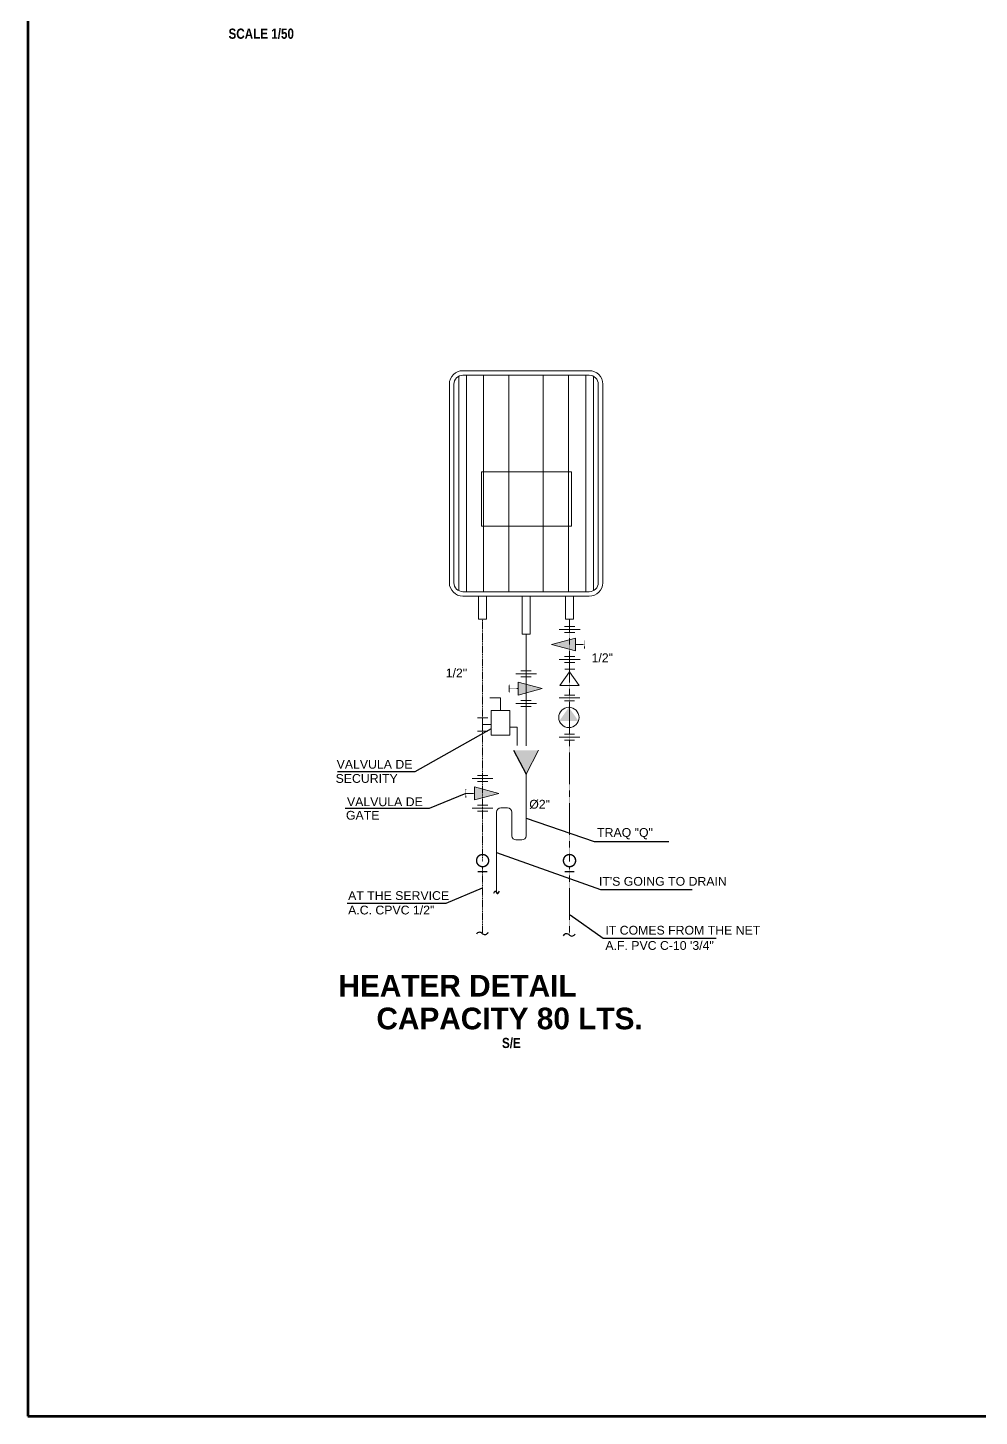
# Model space of a CAD drawing. Header units: millimetres. Extents: x -249630 to 95394, y -188036 to 109963.
# Drawn here: x -249630 to -229068, y -145944 to -115931 of the extents above; entities that cross this region are included whole.
import ezdxf

# ---------------------------------------------------------------- set-up
doc = ezdxf.new("R2010")
doc.units = ezdxf.units.MM
for name, pattern in [('2PUNTOS-RAYA', [1.3, 1, -0.1, 0, -0.1, 0, -0.1]), ('ACAD_ISO05W100', [34, 24, -3, 0.5, -3, 0.5, -3]), ('CONTINUA', [0]), ('DASHDOT', [1, 0.5, -0.25, 0, -0.25]), ('HIDDEN2', [4.7625, 3.175, -1.5875]), ('PUNTO-RAYA', [1.2, 1, -0.1, 0, -0.1])]:
    doc.linetypes.add(name, pattern=pattern)
for name, color, linetype, lineweight in [('0-MOBIL', 3, 'CONTINUA', 9), ('Acces.Desag.', 4, 'Continuous', 9), ('Accesorios', 2, 'Continuous', 9), ('desague', 6, 'Continuous', 9), ('Fino', 1, 'Continuous', 9), ('Grueso', 6, 'Continuous', 9), ('MUROS', 6, 'Continuous', 60), ('T-Agua', 4, 'PUNTO-RAYA', 9), ('T-Agua Caliente', 4, '2PUNTOS-RAYA', 9)]:
    doc.layers.add(name, color=color, linetype=linetype, lineweight=lineweight)
for name, color, linetype in [('AGUACALIENTE', 4, 'ACAD_ISO05W100'), ('DESAGUE4', 3, 'Continuous'), ('TEXTOS', 11, 'Continuous'), ('TITULOS', 180, 'Continuous')]:
    doc.layers.add(name, color=color, linetype=linetype)
doc.styles.add('DESCRIPCION(E)', font='swisscbi.ttf', dxfattribs={"width": 1.1, "oblique": 15, "height": 0.15})
doc.styles.add('LUNA', font='arial.ttf', dxfattribs={"height": 0.09})
doc.styles.add('ST2', font='arial.ttf')
doc.styles.add('TITULOS(E)', font='swisscbi.ttf', dxfattribs={"oblique": 15, "height": 0.23})
doc.dimstyles.new('Joel-Dim C', dxfattribs={"dimscale": 0.5, "dimtxt": 0.12, "dimasz": 0.18, "dimexe": 0.18, "dimexo": 0.0625, "dimgap": 0.09, "dimtad": 2, "dimtih": 1, "dimtoh": 1, "dimzin": 4, "dimdsep": 46, "dimtxsty": 'LUNA', "dimblk": 'ARCHTICK', "dimcen": 0.09, "dimclrd": 256, "dimclre": 256, "dimclrt": 2, "dimadec": 0, "dimazin": 0, "dimtfac": 1, "dimtofl": 0, "dimtmove": 0, "dimatfit": 3, "dimldrblk": 'ARCHTICK', "dimfxl": 1, "dimtolj": 1, "dimtzin": 0, "dimarcsym": 0})

# ---------------------------------------------------------------- blocks, each defined once
blk = doc.blocks.new('A')
at = {"color": 3}
blk.add_line((0.06, 0.025), (0.06, -0.025), dxfattribs=at)
at = {"color": 5, "const_width": 0.00759}
for points in [[(-0.0329, 0, -0.99906), (0.0329, 0, -0.414214)], [(-0.0329, 0, 0.99906), (0.0329, 0, 0.414214)]]:
    blk.add_lwpolyline(points, format="xyb", dxfattribs=at)
blk = doc.blocks.new('T')
at = {"color": 2, "linetype": 'ByBlock', "ltscale": 0.01}
for centre, radius, start, end in [((-0.025, -0.028), 0.0374, 48.5157, 160.8399), ((0.031, 0.025), 0.0401, 218.5166, 332.6566)]:
    blk.add_arc(centre, radius, start, end, dxfattribs=at)

msp = doc.modelspace()

# ---------------------------------------------------------------- hatches: boundary and pattern name
at = {"layer": 'Acces.Desag.', "linetype": 'DASHDOT', "lineweight": 0, "ltscale": 0.15}
for points in [[(-237792.026, -129401.327), (-237792.026, -129124.356), (-238312.808, -129262.841)], [(-239035.192, -130354.742), (-239035.192, -130077.771), (-238514.411, -130216.257)], [(-239974.194, -132618.48), (-239974.194, -132341.508), (-239453.412, -132479.994)]]:
    msp.add_hatch(color=256, dxfattribs=at).paths.add_polyline_path(points)
at = {"layer": 'Acces.Desag.', "linetype": 'Continuous', "lineweight": 0, "ltscale": 0.15}
for points in [[(-237730.424, -130915.366), (-237936.532, -130620.7), (-238142.498, -130915.438)], [(-239131.568, -131549.281), (-238861.568, -132064.659), (-238591.568, -131549.281)]]:
    msp.add_hatch(color=256, dxfattribs=at).paths.add_polyline_path(points)

# ---------------------------------------------------------------- linework, layer by layer
at = {"layer": '0-MOBIL'}
msp.add_lwpolyline([(-240519.068, -123636.251), (-240519.068, -127926.251, 0.414213562), (-240226.568, -128218.751), (-237496.568, -128218.751, 0.414213562), (-237204.068, -127926.251), (-237204.068, -123636.251, 0.414213562), (-237496.568, -123343.751), (-240226.568, -123343.751, 0.414213562)], format="xyb", close=True, dxfattribs=at)
at = {"layer": 'Acces.Desag.', "color": 3, "linetype": 'Continuous', "lineweight": 0, "ltscale": 0.15}
for p, q in [((-238143.584, -128940.623), (-237695.634, -128940.623)), ((-238029.444, -128875.931), (-237809.775, -128875.931)), ((-238029.444, -129005.316), (-237809.775, -129005.316)), ((-238143.584, -129585.059), (-237695.634, -129585.059)), ((-238029.444, -129520.367), (-237809.775, -129520.367)), ((-238029.444, -129649.752), (-237809.775, -129649.752)), ((-238637.593, -129894.039), (-239085.543, -129894.039)), ((-238751.733, -129829.346), (-238971.403, -129829.346)), ((-238026.873, -129796.065), (-237807.203, -129796.065)), ((-238751.733, -129958.731), (-238971.403, -129958.731)), ((-238637.593, -130538.475), (-239085.543, -130538.475)), ((-238751.733, -130473.782), (-238971.403, -130473.782)), ((-238146.542, -130418.927), (-237698.592, -130418.927)), ((-238032.402, -130354.235), (-237812.732, -130354.235)), ((-238032.402, -130483.619), (-237812.732, -130483.619)), ((-238026.873, -130354.235), (-237807.203, -130354.235)), ((-239690.735, -130845.112), (-239910.404, -130845.112)), ((-239800.569, -130845.112), (-239800.569, -131138.98)), ((-238751.733, -130603.167), (-238971.403, -130603.167)), ((-239690.735, -131138.98), (-239910.404, -131138.98)), ((-239613.264, -130992.046), (-239800.569, -130992.046)), ((-239613.264, -130882.212), (-239613.264, -131101.881)), ((-238146.542, -131264.019), (-237698.592, -131264.019)), ((-238032.402, -131199.327), (-237812.732, -131199.327)), ((-238032.402, -131328.712), (-237812.732, -131328.712)), ((-239576.594, -132157.776), (-240024.544, -132157.776)), ((-239690.735, -132093.084), (-239910.404, -132093.084)), ((-239690.735, -132222.468), (-239910.404, -132222.468)), ((-239576.594, -132802.212), (-240024.544, -132802.212)), ((-239690.735, -132737.519), (-239910.404, -132737.519)), ((-239690.735, -132866.904), (-239910.404, -132866.904))]:
    msp.add_line(p, q, dxfattribs=at)
at = {"layer": 'Acces.Desag.', "linetype": 'Continuous', "lineweight": 0, "ltscale": 0.15}
for p, q in [((-237792.026, -129124.356), (-238312.808, -129262.841)), ((-238312.808, -129262.841), (-237792.026, -129401.327)), ((-237792.026, -129401.327), (-237792.026, -129124.356)), ((-237922.586, -129852.048), (-238128.604, -130146.75)), ((-237716.53, -130146.75), (-237922.586, -129852.048)), ((-239035.192, -130354.742), (-239035.192, -130077.771)), ((-239035.192, -130077.771), (-238514.411, -130216.257)), ((-238514.411, -130216.257), (-239035.192, -130354.742)), ((-238128.604, -130146.75), (-237716.53, -130146.75)), ((-238591.568, -131549.281), (-238861.568, -132064.659)), ((-239974.194, -132618.48), (-239974.194, -132341.508)), ((-239974.194, -132341.508), (-239453.412, -132479.994)), ((-239453.412, -132479.994), (-239974.194, -132618.48))]:
    msp.add_line(p, q, dxfattribs=at)
at = {"layer": 'Acces.Desag.', "linetype": 'DASHDOT', "lineweight": 0, "ltscale": 0.15}
for p, q in [((-237792.026, -129262.841), (-237601.447, -129262.841)), ((-237601.447, -129173.343), (-237601.447, -129352.339)), ((-239225.772, -130126.759), (-239225.772, -130305.754)), ((-239035.192, -130216.257), (-239225.772, -130216.257)), ((-240164.773, -132390.496), (-240164.773, -132569.492)), ((-239974.194, -132479.994), (-240164.773, -132479.994))]:
    msp.add_line(p, q, dxfattribs=at)
at = {"layer": 'Acces.Desag.', "ltscale": 0.02}
msp.add_circle((-237936.474, -130840.075), 219.375, dxfattribs=at)
at = {"layer": 'Accesorios'}
for p, q in [((-240421.568, -123636.251), (-240421.568, -127926.251)), ((-237496.568, -123441.251), (-240226.568, -123441.251)), ((-237301.568, -127926.251), (-237301.568, -123636.251)), ((-237882.845, -125529.48), (-239824.234, -125529.48)), ((-239824.234, -125529.48), (-239824.234, -126708.024)), ((-237882.845, -126708.024), (-237882.845, -125529.48)), ((-239824.234, -126708.024), (-237882.845, -126708.024)), ((-240226.568, -128121.251), (-237496.568, -128121.251)), ((-239887.126, -128218.751), (-239887.126, -128718.213)), ((-239714.012, -128218.751), (-239887.126, -128218.751)), ((-239714.012, -128718.213), (-239714.012, -128218.751)), ((-238948.125, -128218.751), (-238948.125, -129038.932)), ((-238775.011, -128218.751), (-238948.125, -128218.751)), ((-238775.011, -129038.932), (-238775.011, -128218.751)), ((-237836.01, -128218.751), (-238009.124, -128218.751)), ((-238009.124, -128218.751), (-238009.124, -128718.213)), ((-237836.01, -128718.213), (-237836.01, -128218.751)), ((-239887.126, -128718.213), (-239714.012, -128718.213)), ((-238009.124, -128718.213), (-237836.01, -128718.213)), ((-238948.125, -129038.932), (-238775.011, -129038.932)), ((-239411.41, -130413.95), (-239641.143, -130413.95)), ((-239411.41, -130690.783), (-239411.41, -130413.95)), ((-239613.264, -130690.783), (-239209.555, -130690.783)), ((-239613.264, -131224.449), (-239613.264, -130690.783)), ((-239209.555, -130690.783), (-239209.555, -131224.449)), ((-239055.409, -131049.517), (-239209.555, -131049.517)), ((-239055.409, -131447.619), (-239055.409, -131049.517)), ((-239209.555, -131224.449), (-239613.264, -131224.449))]:
    msp.add_line(p, q, dxfattribs=at)
for centre, start, end in [((-240226.568, -123636.251), 90, 180), ((-237496.568, -123636.251), 0, 90), ((-240226.568, -127926.251), 180, 270), ((-237496.568, -127926.251), 270, 0)]:
    msp.add_arc(centre, 195, start, end, dxfattribs=at)
at = {"layer": 'AGUACALIENTE', "color": 7, "linetype": 'Continuous'}
msp.add_line((-239131.568, -131549.281), (-238861.568, -132064.659), dxfattribs=at)
at = {"layer": 'desague', "linetype": 'Continuous'}
for p, q in [((-238861.568, -132064.659), (-238861.568, -133396.803)), ((-239259.574, -132795.896), (-239407.323, -132795.896)), ((-239169.574, -133396.803), (-239169.574, -132885.896)), ((-238951.568, -133486.803), (-239079.574, -133486.803))]:
    msp.add_line(p, q, dxfattribs=at)
at = {"layer": 'desague', "linetype": 'HIDDEN2'}
msp.add_line((-239497.323, -132885.896), (-239497.323, -134632.477), dxfattribs=at)
at = {"layer": 'desague', "linetype": 'Continuous'}
for centre, start, end in [((-239407.323, -132885.896), 90, 180), ((-239259.574, -132885.896), 0, 90), ((-239079.574, -133396.803), 180, 270), ((-238951.568, -133396.803), 270, 0)]:
    msp.add_arc(centre, 90, start, end, dxfattribs=at)
at = {"layer": 'DESAGUE4', "color": 7, "linetype": 'Continuous'}
msp.add_spline([(-239561.489, -134639.279), (-239525.492, -134595.312), (-239485.496, -134644.608), (-239438.834, -134597.976)], degree=3, dxfattribs=at)
at = {"layer": 'Fino', "color": 126}
for p, q in [((-240318.036, -123464.034), (-240318.036, -128098.468)), ((-240152.245, -123441.251), (-240152.245, -128121.251)), ((-239778.151, -123441.251), (-239778.151, -128121.251)), ((-239234.014, -123441.251), (-239234.014, -128121.251)), ((-238489.122, -123441.251), (-238489.122, -128121.251)), ((-237944.985, -123441.251), (-237944.985, -128121.251)), ((-237570.891, -123441.251), (-237570.891, -128121.251)), ((-237405.1, -123464.034), (-237405.1, -128098.468))]:
    msp.add_line(p, q, dxfattribs=at)
at = {"layer": 'Grueso'}
msp.add_line((-238861.568, -129038.932), (-238861.568, -131449.941), dxfattribs=at)
at = {"layer": 'MUROS'}
msp.add_lwpolyline([(-249630.425, -145944.07), (-159500.61, -145944.07), (-159500.61, -85944.07), (-249630.425, -85944.07)], close=True, dxfattribs=at)
at = {"layer": 'T-Agua', "color": 6, "ltscale": 0.5}
for p, q in [((-237922.567, -128718.213), (-237922.567, -133954.449)), ((-237922.567, -134053.954), (-237922.567, -135537.66))]:
    msp.add_line(p, q, dxfattribs=at)
at = {"layer": 'T-Agua Caliente', "color": 6, "ltscale": 0.5}
for p, q in [((-239800.569, -133954.449), (-239800.569, -128718.213)), ((-239800.569, -135513.654), (-239800.569, -134053.954))]:
    msp.add_line(p, q, dxfattribs=at)

# ---------------------------------------------------------------- block references
at = {"ltscale": 0.1}
for name, p, xscale, yscale, zscale, rotation in [('A', (-239800.569, -133933.954), 4000, 4000, 4000, 270), ('A', (-237922.567, -133933.954), 4000, 4000, 4000, 270), ('T', (-239800.591, -135513.845), 2000, 2000, 2000, 180), ('T', (-237923.171, -135545.224), 2000, 2000, 2000, 180)]:
    msp.add_blockref(name, p, dxfattribs=dict(at, xscale=xscale, yscale=yscale, zscale=zscale, rotation=rotation))

# ---------------------------------------------------------------- texts
at = {"color": 3, "style": 'ST2'}
for s, p in [('1/2"', (-237445.478, -129644.597)), ('1/2"', (-240598.474, -129973.82)), ('VALVULA DE ', (-242955.098, -131946.872)), ('SECURITY', (-242977.384, -132252.986)), ('VALVULA DE ', (-242731.711, -132756.631)), ('%%C2"', (-238792.129, -132810.365)), ('GATE', (-242753.997, -133049.369)), ('TRAQ "Q"', (-237326.024, -133421.044)), ("IT'S GOING TO DRAIN", (-237287.059, -134477.045)), ('AT THE SERVICE ', (-242707.328, -134785.037)), ('A.C. CPVC 1/2" ', (-242707.328, -135097.262)), ('IT COMES FROM THE NET ', (-237147.277, -135533.899)), ('A.F. PVC C-10 \'3/4" ', (-237147.277, -135863.285))]:
    msp.add_text(s, height=190, dxfattribs=at).set_placement(p)
at = {"layer": 'TEXTOS', "linetype": 'ByBlock', "style": 'DESCRIPCION(E)'}
for s, p in [('SCALE 1/50', (-245292.55, -116168.906)), ('S/E', (-239381.745, -137985.317))]:
    msp.add_text(s, height=220, dxfattribs=at).set_placement(p)
at = {"layer": 'TITULOS', "linetype": 'ByBlock', "style": 'TITULOS(E)', "width": 1.2}
for s, p in [('HEATER DETAIL', (-242915.064, -136872.051)), ('CAPACITY 80 LTS.', (-242094.556, -137580.179))]:
    msp.add_text(s, height=468, dxfattribs=at).set_placement(p)

# ---------------------------------------------------------------- leaders
at = {"layer": 'Fino'}
for points in [[(-239613.264, -131083.788), (-241262.116, -132012.863), (-242937.367, -132012.863)], [(-240164.773, -132479.994), (-240953.724, -132805.866), (-242774.346, -132805.866)], [(-238861.568, -133019.859), (-237391.19, -133523.316), (-235775.934, -133523.316)], [(-239497.323, -133759.186), (-237256.48, -134561.607), (-235271.657, -134561.607)], [(-239809.658, -134533.002), (-240598.61, -134858.875), (-242726.06, -134858.875)], [(-237905.973, -135105.316), (-237195.952, -135608.773), (-234751.957, -135608.773)]]:
    msp.add_leader(points, dimstyle='Joel-Dim C', override={"dimtad": 0}, dxfattribs=at)

doc.saveas('drawing.dxf')
